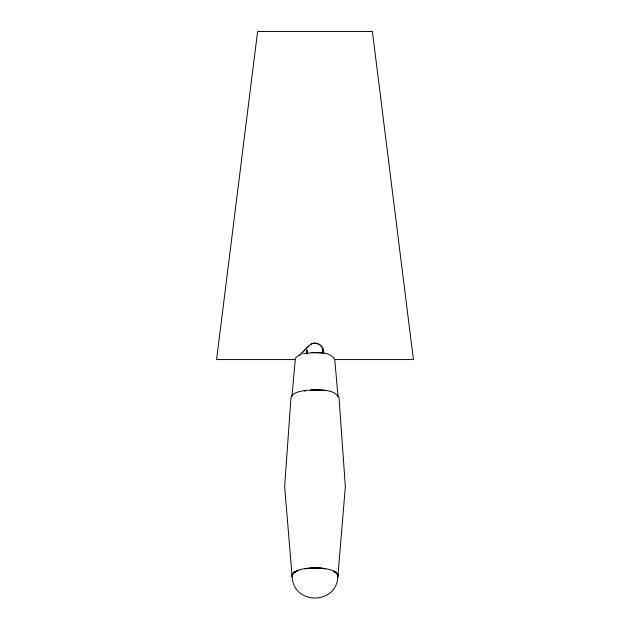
<?xml version="1.0" encoding="UTF-8"?>
<svg xmlns="http://www.w3.org/2000/svg" width="630" height="630" viewBox="0 0 630 630"><rect width="100%" height="100%" fill="white"/><g stroke="black" fill="none" stroke-linecap="round" stroke-linejoin="round"><path stroke-width="0.94" d="M323.135 352.414C324.332 345.657 315.677 340.444 310.267 344.673M306.897 350.083L306.802 353.312M323.103 352.65L323.103 350.083M307.566 390.104C301.927 391.254 293.218 391.395 290.95 397.75L284.65 486.683L292.036 575.537C292.391 605.532 337.609 605.532 337.964 575.537L345.35 486.683L339.05 397.75C334.002 388.678 320.268 390.238 311.236 389.805L318.764 389.805L325.923 390.584M291.926 396.782L295.312 359.1L296.281 357.068L299.077 355.233M306.944 349.847L307.133 353.698M292.32 576.734L292.036 575.537L293.163 573.166L298.762 570.103M337.68 576.734L337.68 574.332L333.577 571.024L334.884 572.56L335.459 572.048L337.964 575.537M292.036 575.537L293.163 573.166M292.816 573.993L296.423 571.024M299.4 355.548L309.298 345.476L299.549 355.422M310.18 344.736C314.732 341.161 322.198 344.122 323.056 349.847L322.804 348.839L323.198 351.099M303.432 353.776C313.008 352.532 328.506 350.02 334.688 359.1L338.074 396.782M306.164 390.616L304.487 390.852L306.211 390.663M309.653 390.285L318.623 390.104L308.724 390.316M311.921 352.603L323.938 353.233M295.439 359.572L216.578 359.572L257.591 31.5L372.409 31.5L413.422 359.572L334.561 359.572M294.541 572.048L295.116 572.56M336.837 573.166L337.184 573.993M306.897 352.65L307.078 353.926L306.802 351.367L307.196 353.902M323.198 351.367L323.198 351.863M292.383 576.867A22.963 7.678 0 0 1 315 567.858L325.426 568.693L318.591 567.953L304.573 568.693L315 567.858A22.963 7.678 0 0 1 337.617 576.867"/></g></svg>
